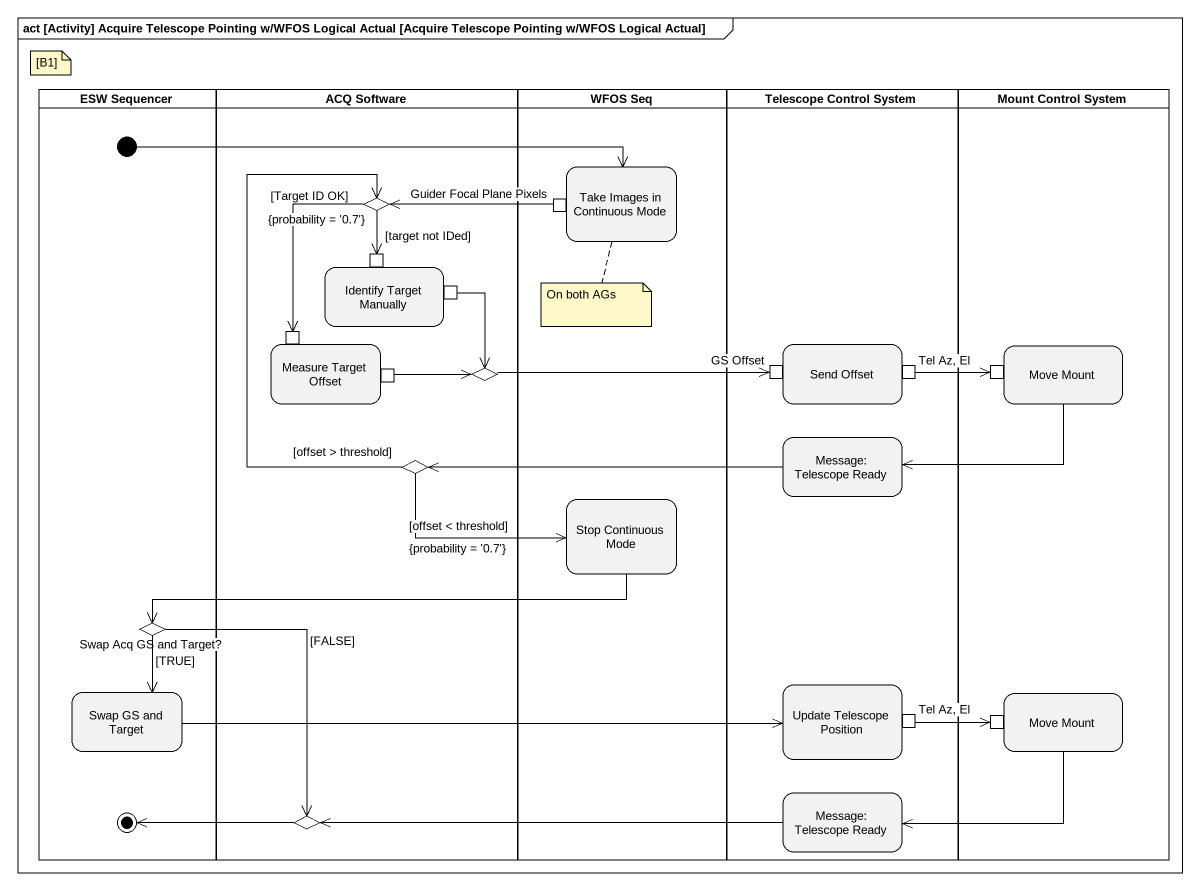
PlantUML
@startuml
mainframe act [Activity] Acquire Telescope Pointing w/WFOS Logical Actual [Acquire Telescope Pointing w/WFOS Logical Actual]
hide empty description
state "ESW Sequencer" as ESW_Sequencer <<partition>> {
  state initial1 <<start>>
  state "Swap Acq GS and Target?" as Swap_Acq_GS_and_Target <<choice>>
  state "Swap GS and Target" as Swap_GS_and_Target
  state final1 <<end>>
}
state "ACQ Software" as ACQ_Software <<partition>> {
  state choice1 <<choice>>
  state "Identify Target Manually" as Identify_Target_Manually {
    state pin1 <<inputPin>>
    state pin3 <<outputPin>>
  }
  state "Measure Target Offset" as Measure_Target_Offset {
    state pin2 <<inputPin>>
    state pin4 <<outputPin>>
  }
  state choice2 <<choice>>
  state choice3 <<choice>>
  state choice4 <<choice>>
}
state "WFOS Seq" as WFOS_Seq <<partition>> {
  state "Take Images in Continuous Mode" as Take_Images_in_Continuous {
    state "Guider Focal Plane Pixels" as Guider_Focal_Plane_Pixels <<outputPin>>
  }
  state "Stop Continuous Mode" as Stop_Continuous_Mode
}
state "Telescope Control System" as Telescope_Control_System <<partition>> {
  state "Send Offset" as Send_Offset {
    state "GS Offset" as GS_Offset <<inputPin>>
    state "Tel Az, El" as Tel_Az_El <<outputPin>>
  }
  state "Message: Telescope Ready" as Message_Telescope_Ready
  state "Update Telescope Position" as Update_Telescope_Position {
    state "Tel Az, El" as Tel_Az_El_2 <<outputPin>>
  }
  state "Message: Telescope Ready" as Message_Telescope_Ready_2
}
state "Mount Control System" as Mount_Control_System <<partition>> {
  state "Move Mount" as Move_Mount {
    state pin5 <<inputPin>>
  }
  state "Move Mount" as Move_Mount_2 {
    state pin6 <<inputPin>>
  }
}
initial1 -right-> Take_Images_in_Continuous
choice1 --> pin1 : [target not IDed]
choice1 --> pin2 : [Target ID OK]\n{probability = '0.7'}
Guider_Focal_Plane_Pixels -left-> choice1
pin3 --> choice2
pin4 -right-> choice2
choice2 -right-> GS_Offset
Tel_Az_El -right-> pin5
Move_Mount -left-> Message_Telescope_Ready
choice3 -up-> choice1 : [offset > threshold]
choice3 -right-> Stop_Continuous_Mode : [offset < threshold]\n{probability = '0.7'}
Message_Telescope_Ready -left-> choice3
Stop_Continuous_Mode -left-> Swap_Acq_GS_and_Target
Swap_Acq_GS_and_Target --> Swap_GS_and_Target : [TRUE]
Swap_Acq_GS_and_Target --> choice4 : [FALSE]
Swap_GS_and_Target -right-> Update_Telescope_Position
Tel_Az_El_2 -right-> pin6
Move_Mount_2 -left-> Message_Telescope_Ready_2
choice4 -left-> final1
Message_Telescope_Ready_2 -left-> choice4
note as N1
  [B1]
end note
note bottom of Take_Images_in_Continuous : On both AGs
@enduml
